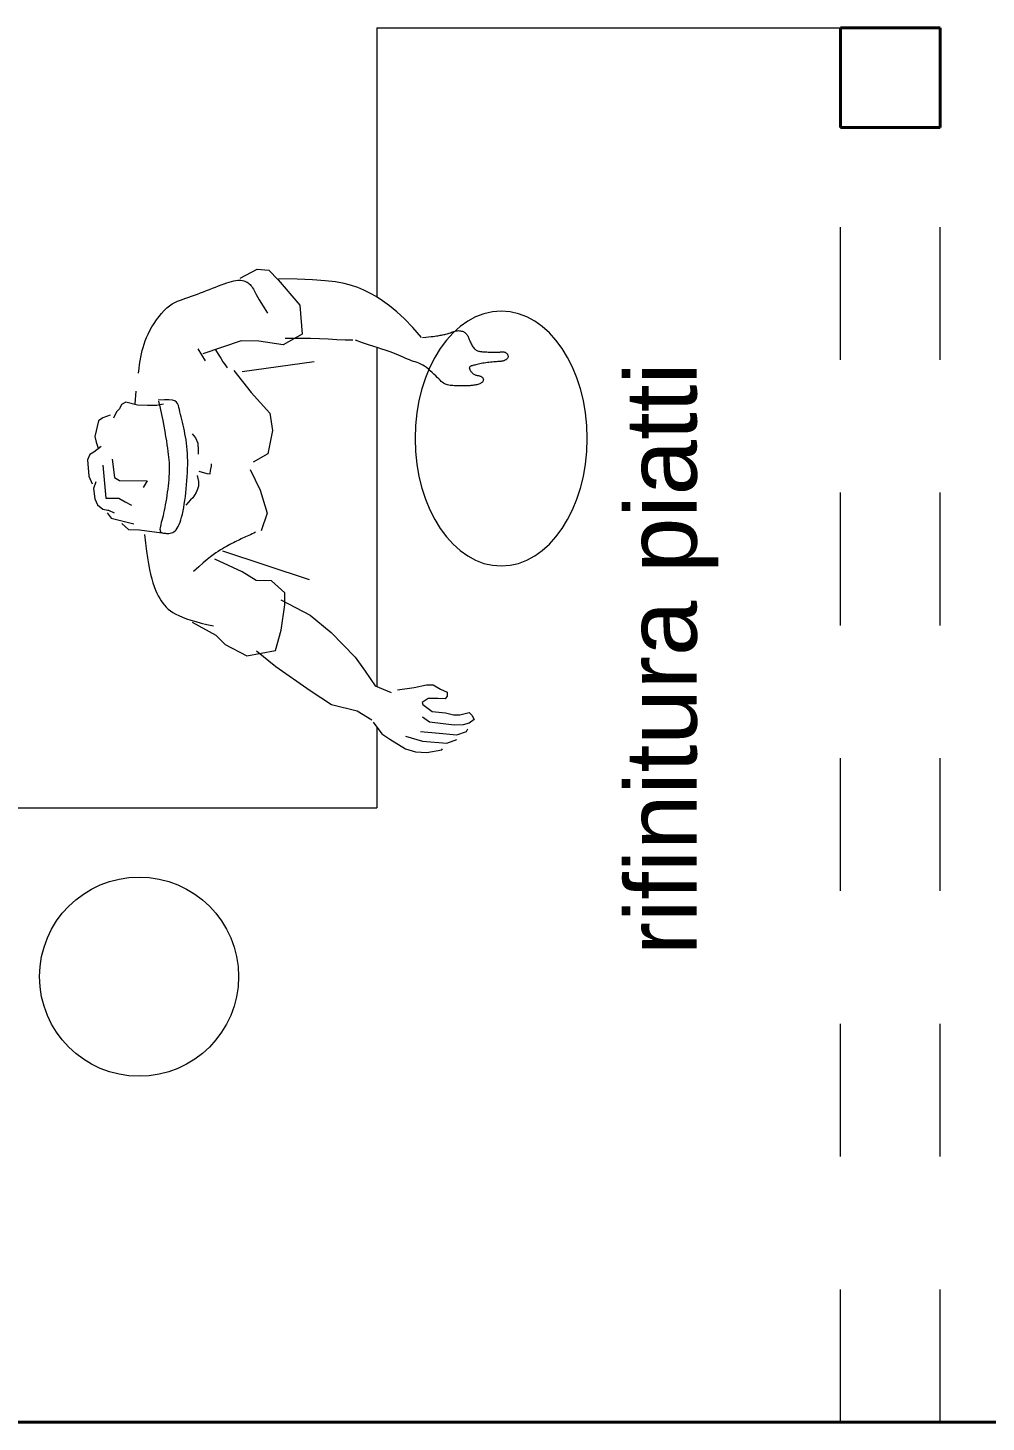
# Model space of a CAD drawing. Header units: inches. Extents: x -2770 to 3095, y -2847 to 3009.
# Drawn here: x 44.888 to 45.61, y 110.619 to 111.669 of the extents above; entities that cross this region are included whole.
import ezdxf

# ---------------------------------------------------------------- set-up
doc = ezdxf.new("R2010")
doc.units = ezdxf.units.IN
doc.header["$LTSCALE"] = 0.1
doc.header["$MEASUREMENT"] = 0
doc.linetypes.add('HIDDEN2', pattern=[0.1875, 0.125, -0.0625])
doc.layers.add('ARREDI attrezzature - furniture', color=175, linetype='Continuous', lineweight=9)
doc.layers.add('MURATURA sezioni - section wall', color=7, linetype='Continuous', lineweight=40)
doc.layers.add('SCRITTE - txt', color=252, linetype='Continuous')
doc.styles.get("Standard").update_dxf_attribs({"font": 'Arial.ttf'})

msp = doc.modelspace()

# ---------------------------------------------------------------- linework, layer by layer
at = {"layer": 'ARREDI attrezzature - furniture'}
for p, q in [((45.15104, 111.66897), (45.15104, 111.46616)), ((45.15104, 111.66897), (45.50035, 111.66897)), ((45.04319, 111.47842), (45.04472, 111.4787)), ((45.04472, 111.4787), (45.04612, 111.47887)), ((45.04612, 111.47887), (45.0474, 111.47892)), ((45.0474, 111.47892), (45.04857, 111.47888)), ((45.04783, 111.48045), (45.06074, 111.48737)), ((45.04857, 111.47888), (45.04965, 111.47874)), ((45.04965, 111.47874), (45.05064, 111.47852)), ((45.05064, 111.47852), (45.05155, 111.47822)), ((45.06074, 111.48737), (45.06964, 111.48652)), ((45.06964, 111.48652), (45.07657, 111.47935)), ((45.07657, 111.47935), (45.09294, 111.46014)), ((45.09093, 111.4798), (45.07685, 111.48009)), ((45.10255, 111.4793), (45.09093, 111.4798)), ((45.11207, 111.47858), (45.10255, 111.4793)), ((45.11986, 111.47764), (45.11207, 111.47858)), ((45.0136, 111.46771), (45.01584, 111.46854)), ((45.01584, 111.46854), (45.01809, 111.4694)), ((45.01809, 111.4694), (45.02036, 111.47027)), ((45.02036, 111.47027), (45.02263, 111.47116)), ((45.02263, 111.47116), (45.0249, 111.47205)), ((45.0249, 111.47205), (45.02715, 111.47293)), ((45.02715, 111.47293), (45.02939, 111.4738)), ((45.02939, 111.4738), (45.03159, 111.47465)), ((45.03159, 111.47465), (45.03374, 111.47546)), ((45.03374, 111.47546), (45.03582, 111.47622)), ((45.03582, 111.47622), (45.03782, 111.4769)), ((45.03782, 111.4769), (45.03973, 111.47751)), ((45.03973, 111.47751), (45.04153, 111.47802)), ((45.04153, 111.47802), (45.04319, 111.47842)), ((45.05155, 111.47822), (45.05241, 111.47784)), ((45.05241, 111.47784), (45.05322, 111.4774)), ((45.05322, 111.4774), (45.05398, 111.4769)), ((45.05398, 111.4769), (45.0547, 111.47632)), ((45.0547, 111.47632), (45.0554, 111.47566)), ((45.0554, 111.47566), (45.05606, 111.47493)), ((45.05606, 111.47493), (45.0567, 111.47411)), ((45.0567, 111.47411), (45.05733, 111.4732)), ((45.05733, 111.4732), (45.05794, 111.4722)), ((45.05794, 111.4722), (45.05856, 111.47109)), ((45.05856, 111.47109), (45.05925, 111.4698)), ((45.05925, 111.4698), (45.06007, 111.46826)), ((45.06007, 111.46826), (45.06108, 111.4664)), ((45.12628, 111.47646), (45.11986, 111.47764)), ((45.13171, 111.47504), (45.12628, 111.47646)), ((45.1365, 111.47337), (45.13171, 111.47504)), ((45.14103, 111.47143), (45.1365, 111.47337)), ((45.14561, 111.46922), (45.14103, 111.47143)), ((45.15033, 111.46661), (45.14561, 111.46922)), ((44.99074, 111.45615), (44.99275, 111.45807)), ((44.99275, 111.45807), (44.99476, 111.45969)), ((44.99476, 111.45969), (44.99678, 111.46105)), ((44.99678, 111.46105), (44.9988, 111.46219)), ((44.9988, 111.46219), (45.00083, 111.46315)), ((45.00083, 111.46315), (45.00288, 111.46399)), ((45.00288, 111.46399), (45.00496, 111.46474)), ((45.00496, 111.46474), (45.00707, 111.46545)), ((45.00707, 111.46545), (45.00921, 111.46616)), ((45.00921, 111.46616), (45.01139, 111.46692)), ((45.01139, 111.46692), (45.0136, 111.46771)), ((45.06108, 111.4664), (45.06237, 111.46412)), ((45.06237, 111.46412), (45.06401, 111.46137)), ((45.06401, 111.46137), (45.06605, 111.45805)), ((45.06605, 111.45805), (45.06857, 111.4541)), ((45.09294, 111.46014), (45.09456, 111.43831)), ((45.15526, 111.46349), (45.15033, 111.46661)), ((45.16043, 111.45973), (45.15526, 111.46349)), ((45.1659, 111.45522), (45.16043, 111.45973)), ((44.98315, 111.44642), (44.98493, 111.44906)), ((44.98493, 111.44906), (44.98681, 111.4516)), ((44.98681, 111.4516), (44.98875, 111.45398)), ((44.98875, 111.45398), (44.99074, 111.45615)), ((45.17171, 111.44982), (45.1659, 111.45522)), ((45.17792, 111.44343), (45.17171, 111.44982)), ((44.97744, 111.43579), (44.97861, 111.43836)), ((44.97861, 111.43836), (44.97996, 111.44102)), ((44.97996, 111.44102), (44.98149, 111.44372)), ((44.98149, 111.44372), (44.98315, 111.44642)), ((45.09456, 111.43831), (45.08043, 111.43028)), ((45.18457, 111.43591), (45.17792, 111.44343)), ((45.19179, 111.43645), (45.19335, 111.43663)), ((45.19335, 111.43663), (45.1947, 111.43681)), ((45.1947, 111.43681), (45.19586, 111.43699)), ((45.19586, 111.43699), (45.19689, 111.43717)), ((45.19689, 111.43717), (45.19784, 111.43733)), ((45.19784, 111.43733), (45.19874, 111.43749)), ((45.19874, 111.43749), (45.19962, 111.43765)), ((45.19962, 111.43765), (45.20047, 111.43781)), ((45.20047, 111.43781), (45.20131, 111.43798)), ((45.20131, 111.43798), (45.20213, 111.43816)), ((45.20213, 111.43816), (45.20296, 111.43836)), ((45.20296, 111.43836), (45.20379, 111.43858)), ((45.20379, 111.43858), (45.20463, 111.43883)), ((45.20463, 111.43883), (45.20548, 111.43912)), ((45.20548, 111.43912), (45.20635, 111.43942)), ((45.20635, 111.43942), (45.20723, 111.43973)), ((45.20723, 111.43973), (45.20811, 111.44004)), ((45.20811, 111.44004), (45.20899, 111.44032)), ((45.20899, 111.44032), (45.20986, 111.44057)), ((45.20986, 111.44057), (45.21073, 111.44076)), ((45.21073, 111.44076), (45.21158, 111.44089)), ((45.21158, 111.44089), (45.21242, 111.44095)), ((45.21242, 111.44095), (45.21323, 111.44093)), ((45.21323, 111.44093), (45.21401, 111.44084)), ((45.21401, 111.44084), (45.21476, 111.44069)), ((45.21476, 111.44069), (45.21547, 111.44048)), ((45.21547, 111.44048), (45.21613, 111.44021)), ((45.21613, 111.44021), (45.21675, 111.43989)), ((45.21675, 111.43989), (45.2173, 111.43952)), ((45.2173, 111.43952), (45.2178, 111.43911)), ((45.2178, 111.43911), (45.21824, 111.43865)), ((45.21824, 111.43865), (45.21864, 111.43815)), ((45.21864, 111.43815), (45.21901, 111.43761)), ((45.21901, 111.43761), (45.21935, 111.43702)), ((45.21935, 111.43702), (45.21967, 111.43638)), ((44.97421, 111.42595), (44.97484, 111.42839)), ((44.97484, 111.42839), (44.97557, 111.43083)), ((44.97557, 111.43083), (44.97643, 111.43328)), ((44.97643, 111.43328), (44.97744, 111.43579)), ((45.016, 111.42716), (45.02156, 111.41833)), ((45.0486, 111.43328), (45.01973, 111.42338)), ((45.02935, 111.42643), (45.0314, 111.4232)), ((45.06197, 111.43312), (45.0486, 111.43328)), ((45.08043, 111.43028), (45.06197, 111.43312)), ((45.08795, 111.43515), (45.08183, 111.43493)), ((45.09438, 111.43516), (45.08795, 111.43515)), ((45.101, 111.43501), (45.09438, 111.43516)), ((45.10768, 111.43475), (45.101, 111.43501)), ((45.11431, 111.43444), (45.10768, 111.43475)), ((45.12077, 111.43414), (45.11431, 111.43444)), ((45.12695, 111.43389), (45.12077, 111.43414)), ((45.13271, 111.43375), (45.12695, 111.43389)), ((45.14016, 111.43187), (45.13487, 111.43372)), ((45.1447, 111.43034), (45.14016, 111.43187)), ((45.14859, 111.42907), (45.1447, 111.43034)), ((45.15192, 111.42801), (45.14859, 111.42907)), ((45.15104, 111.42829), (45.15104, 111.17291)), ((45.15479, 111.42711), (45.15192, 111.42801)), ((45.1573, 111.42632), (45.15479, 111.42711)), ((45.15954, 111.42559), (45.1573, 111.42632)), ((45.18524, 111.4359), (45.18778, 111.43608)), ((45.18778, 111.43608), (45.18994, 111.43626)), ((45.18994, 111.43626), (45.19179, 111.43645)), ((45.21967, 111.43638), (45.21998, 111.4357)), ((45.21998, 111.4357), (45.22028, 111.43498)), ((45.22028, 111.43498), (45.2206, 111.43421)), ((45.2206, 111.43421), (45.22093, 111.43341)), ((45.22093, 111.43341), (45.22126, 111.43259)), ((45.22126, 111.43259), (45.22162, 111.43177)), ((45.22162, 111.43177), (45.22199, 111.43096)), ((45.22199, 111.43096), (45.22238, 111.43018)), ((45.22238, 111.43018), (45.22279, 111.42944)), ((45.22279, 111.42944), (45.22322, 111.42876)), ((45.22322, 111.42876), (45.22368, 111.42815)), ((45.22368, 111.42815), (45.22417, 111.42761)), ((45.22417, 111.42761), (45.22467, 111.42713)), ((45.22467, 111.42713), (45.22519, 111.42672)), ((45.22519, 111.42672), (45.22573, 111.42636)), ((45.22573, 111.42636), (45.22628, 111.42606)), ((45.22628, 111.42606), (45.22683, 111.42581)), ((44.97178, 111.41247), (44.97223, 111.41556)), ((44.97223, 111.41556), (44.97268, 111.41832)), ((44.97268, 111.41832), (44.97315, 111.42094)), ((44.97315, 111.42094), (44.97365, 111.42347)), ((44.97365, 111.42347), (44.97421, 111.42595)), ((45.0314, 111.4232), (45.03328, 111.42025)), ((45.03328, 111.42025), (45.03501, 111.41756)), ((45.03501, 111.41756), (45.03662, 111.41511)), ((45.0494, 111.4103), (45.10376, 111.41765)), ((45.1616, 111.42487), (45.15954, 111.42559)), ((45.16357, 111.42411), (45.1616, 111.42487)), ((45.16546, 111.42331), (45.16357, 111.42411)), ((45.16729, 111.42251), (45.16546, 111.42331)), ((45.16904, 111.42171), (45.16729, 111.42251)), ((45.17074, 111.42093), (45.16904, 111.42171)), ((45.17238, 111.42018), (45.17074, 111.42093)), ((45.17396, 111.41949), (45.17238, 111.42018)), ((45.1755, 111.41887), (45.17396, 111.41949)), ((45.17699, 111.41833), (45.1755, 111.41887)), ((45.17844, 111.41785), (45.17699, 111.41833)), ((45.17987, 111.41739), (45.17844, 111.41785)), ((45.18127, 111.41691), (45.17987, 111.41739)), ((45.18267, 111.41639), (45.18127, 111.41691)), ((45.18407, 111.41579), (45.18267, 111.41639)), ((45.18547, 111.41508), (45.18407, 111.41579)), ((45.2275, 111.4157), (45.22653, 111.41549)), ((45.22683, 111.42581), (45.22739, 111.4256)), ((45.22739, 111.4256), (45.22796, 111.42544)), ((45.22852, 111.41593), (45.2275, 111.4157)), ((45.22796, 111.42544), (45.22854, 111.42532)), ((45.22959, 111.41615), (45.22852, 111.41593)), ((45.22854, 111.42532), (45.22914, 111.42522)), ((45.22914, 111.42522), (45.22978, 111.42515)), ((45.23069, 111.41637), (45.22959, 111.41615)), ((45.22978, 111.42515), (45.23046, 111.4251)), ((45.23046, 111.4251), (45.23119, 111.42506)), ((45.23183, 111.41658), (45.23069, 111.41637)), ((45.23119, 111.42506), (45.232, 111.42502)), ((45.233, 111.41677), (45.23183, 111.41658)), ((45.232, 111.42502), (45.23287, 111.42498)), ((45.23287, 111.42498), (45.23383, 111.42493)), ((45.23419, 111.41695), (45.233, 111.41677)), ((45.23383, 111.42493), (45.23486, 111.42487)), ((45.2354, 111.41709), (45.23419, 111.41695)), ((45.23486, 111.42487), (45.23592, 111.42482)), ((45.2366, 111.41722), (45.2354, 111.41709)), ((45.23592, 111.42482), (45.23701, 111.42476)), ((45.23779, 111.41732), (45.2366, 111.41722)), ((45.23701, 111.42476), (45.23809, 111.42472)), ((45.23895, 111.41741), (45.23779, 111.41732)), ((45.23809, 111.42472), (45.23916, 111.42469)), ((45.24006, 111.41749), (45.23895, 111.41741)), ((45.23916, 111.42469), (45.24018, 111.42468)), ((45.2411, 111.41756), (45.24006, 111.41749)), ((45.24018, 111.42468), (45.24113, 111.42469)), ((45.24207, 111.41762), (45.2411, 111.41756)), ((45.24113, 111.42469), (45.242, 111.42473)), ((45.242, 111.42473), (45.24278, 111.42478)), ((45.24293, 111.41768), (45.24207, 111.41762)), ((45.24278, 111.42478), (45.2435, 111.42484)), ((45.24369, 111.41774), (45.24293, 111.41768)), ((45.2435, 111.42484), (45.24415, 111.42491)), ((45.24435, 111.41781), (45.24369, 111.41774)), ((45.24415, 111.42491), (45.24474, 111.42497)), ((45.24492, 111.41788), (45.24435, 111.41781)), ((45.24474, 111.42497), (45.24529, 111.42501)), ((45.24543, 111.41796), (45.24492, 111.41788)), ((45.24529, 111.42501), (45.24579, 111.42502)), ((45.24588, 111.41806), (45.24543, 111.41796)), ((45.24579, 111.42502), (45.24626, 111.425)), ((45.2463, 111.41817), (45.24588, 111.41806)), ((45.24626, 111.425), (45.2467, 111.42494)), ((45.24669, 111.41831), (45.2463, 111.41817)), ((45.24708, 111.41847), (45.24669, 111.41831)), ((45.2467, 111.42494), (45.24712, 111.42484)), ((45.24747, 111.41865), (45.24708, 111.41847)), ((45.24712, 111.42484), (45.24751, 111.42469)), ((45.24787, 111.41886), (45.24747, 111.41865)), ((45.24751, 111.42469), (45.24787, 111.42451)), ((45.24787, 111.42451), (45.24821, 111.4243)), ((45.24825, 111.41909), (45.24787, 111.41886)), ((45.24821, 111.4243), (45.24852, 111.42406)), ((45.24861, 111.41934), (45.24825, 111.41909)), ((45.24852, 111.42406), (45.2488, 111.42378)), ((45.24894, 111.41962), (45.24861, 111.41934)), ((45.2488, 111.42378), (45.24905, 111.42347)), ((45.24923, 111.41992), (45.24894, 111.41962)), ((45.24905, 111.42347), (45.24928, 111.42315)), ((45.24947, 111.42024), (45.24923, 111.41992)), ((45.24928, 111.42315), (45.24947, 111.4228)), ((45.24947, 111.4228), (45.24963, 111.42243)), ((45.24965, 111.42058), (45.24947, 111.42024)), ((45.24963, 111.42243), (45.24974, 111.42206)), ((45.24976, 111.42093), (45.24965, 111.42058)), ((45.24974, 111.42206), (45.2498, 111.42168)), ((45.24981, 111.4213), (45.24976, 111.42093)), ((45.2498, 111.42168), (45.24981, 111.4213)), ((44.97132, 111.40884), (44.97178, 111.41247)), ((45.03662, 111.41511), (45.03812, 111.41289)), ((45.04327, 111.41091), (45.0562, 111.39435)), ((45.18689, 111.41423), (45.18547, 111.41508)), ((45.18833, 111.41321), (45.18689, 111.41423)), ((45.18978, 111.41205), (45.18833, 111.41321)), ((45.19122, 111.4108), (45.18978, 111.41205)), ((45.19262, 111.4095), (45.19122, 111.4108)), ((45.19398, 111.40818), (45.19262, 111.4095)), ((45.19527, 111.40689), (45.19398, 111.40818)), ((45.19647, 111.40567), (45.19527, 111.40689)), ((45.19757, 111.40456), (45.19647, 111.40567)), ((45.22063, 111.41322), (45.22059, 111.41291)), ((45.22059, 111.41291), (45.22062, 111.41259)), ((45.22062, 111.41259), (45.22072, 111.41224)), ((45.22075, 111.4135), (45.22063, 111.41322)), ((45.22072, 111.41224), (45.22086, 111.41188)), ((45.22095, 111.41375), (45.22075, 111.4135)), ((45.22086, 111.41188), (45.22105, 111.4115)), ((45.22124, 111.41398), (45.22095, 111.41375)), ((45.22105, 111.4115), (45.22128, 111.41111)), ((45.22163, 111.41419), (45.22124, 111.41398)), ((45.22128, 111.41111), (45.22153, 111.4107)), ((45.22153, 111.4107), (45.22181, 111.4103)), ((45.2221, 111.41438), (45.22163, 111.41419)), ((45.22181, 111.4103), (45.22212, 111.40989)), ((45.22265, 111.41456), (45.2221, 111.41438)), ((45.22212, 111.40989), (45.22245, 111.40949)), ((45.22245, 111.40949), (45.22281, 111.40912)), ((45.22329, 111.41473), (45.22265, 111.41456)), ((45.22281, 111.40912), (45.2232, 111.40876)), ((45.2232, 111.40876), (45.22361, 111.40844)), ((45.224, 111.41491), (45.22329, 111.41473)), ((45.22361, 111.40844), (45.22405, 111.40815)), ((45.22478, 111.41509), (45.224, 111.41491)), ((45.22405, 111.40815), (45.22452, 111.40792)), ((45.22452, 111.40792), (45.225, 111.40771)), ((45.22562, 111.41528), (45.22478, 111.41509)), ((45.225, 111.40771), (45.2255, 111.40755)), ((45.2255, 111.40755), (45.226, 111.4074)), ((45.22653, 111.41549), (45.22562, 111.41528)), ((45.226, 111.4074), (45.2265, 111.40728)), ((45.2265, 111.40728), (45.227, 111.40717)), ((45.227, 111.40717), (45.22749, 111.40707)), ((45.22749, 111.40707), (45.22795, 111.40696)), ((45.22795, 111.40696), (45.22839, 111.40684)), ((45.22839, 111.40684), (45.22881, 111.40671)), ((45.22881, 111.40671), (45.2292, 111.40657)), ((45.2292, 111.40657), (45.22955, 111.4064)), ((45.22955, 111.4064), (45.22988, 111.40621)), ((45.22988, 111.40621), (45.23018, 111.40599)), ((45.23018, 111.40599), (45.23045, 111.40573)), ((45.23045, 111.40573), (45.23068, 111.40543)), ((45.23068, 111.40543), (45.23088, 111.4051)), ((45.23088, 111.4051), (45.23103, 111.40472)), ((44.96892, 111.38575), (44.96949, 111.3954)), ((45.19856, 111.4036), (45.19757, 111.40456)), ((45.19945, 111.40278), (45.19856, 111.4036)), ((45.20026, 111.40208), (45.19945, 111.40278)), ((45.20103, 111.4015), (45.20026, 111.40208)), ((45.20179, 111.40102), (45.20103, 111.4015)), ((45.20254, 111.40063), (45.20179, 111.40102)), ((45.20333, 111.40032), (45.20254, 111.40063)), ((45.20418, 111.40007), (45.20333, 111.40032)), ((45.2051, 111.39988), (45.20418, 111.40007)), ((45.20609, 111.39973), (45.2051, 111.39988)), ((45.20713, 111.39961), (45.20609, 111.39973)), ((45.2082, 111.39953), (45.20713, 111.39961)), ((45.20929, 111.39948), (45.2082, 111.39953)), ((45.21039, 111.39945), (45.20929, 111.39948)), ((45.21147, 111.39943), (45.21039, 111.39945)), ((45.21252, 111.39941), (45.21147, 111.39943)), ((45.21352, 111.3994), (45.21252, 111.39941)), ((45.21449, 111.39939), (45.21352, 111.3994)), ((45.21541, 111.39938), (45.21449, 111.39939)), ((45.2163, 111.39938), (45.21541, 111.39938)), ((45.21716, 111.39938), (45.2163, 111.39938)), ((45.21799, 111.39938), (45.21716, 111.39938)), ((45.2188, 111.3994), (45.21799, 111.39938)), ((45.21958, 111.39942), (45.2188, 111.3994)), ((45.22035, 111.39945), (45.21958, 111.39942)), ((45.2211, 111.39949), (45.22035, 111.39945)), ((45.22185, 111.39954), (45.2211, 111.39949)), ((45.22259, 111.39961), (45.22185, 111.39954)), ((45.22332, 111.3997), (45.22259, 111.39961)), ((45.22405, 111.39981), (45.22332, 111.3997)), ((45.22479, 111.39994), (45.22405, 111.39981)), ((45.22553, 111.40009), (45.22479, 111.39994)), ((45.22627, 111.40027), (45.22553, 111.40009)), ((45.22702, 111.40048), (45.22627, 111.40027)), ((45.22774, 111.40071), (45.22702, 111.40048)), ((45.22842, 111.40096), (45.22774, 111.40071)), ((45.22906, 111.40125), (45.22842, 111.40096)), ((45.22963, 111.40156), (45.22906, 111.40125)), ((45.23013, 111.4019), (45.22963, 111.40156)), ((45.23053, 111.40227), (45.23013, 111.4019)), ((45.23083, 111.40266), (45.23053, 111.40227)), ((45.23103, 111.40307), (45.23083, 111.40266)), ((45.23103, 111.40472), (45.23113, 111.40433)), ((45.23114, 111.40349), (45.23103, 111.40307)), ((45.23113, 111.40433), (45.23117, 111.40391)), ((45.23117, 111.40391), (45.23114, 111.40349)), ((44.95852, 111.38532), (44.957, 111.38198)), ((44.96178, 111.38714), (44.95852, 111.38532)), ((44.97053, 111.3848), (44.96178, 111.38714)), ((44.97809, 111.3847), (44.97053, 111.3848)), ((44.98511, 111.38462), (44.97809, 111.3847)), ((44.99011, 111.38568), (44.98511, 111.38462)), ((44.99082, 111.38895), (44.98623, 111.38852)), ((44.9865, 111.38777), (44.98772, 111.3826)), ((44.99433, 111.38898), (44.99082, 111.38895)), ((44.99694, 111.38866), (44.99433, 111.38898)), ((44.99878, 111.38803), (44.99694, 111.38866)), ((45.00003, 111.38712), (44.99878, 111.38803)), ((45.00084, 111.38598), (45.00003, 111.38712)), ((45.00137, 111.38463), (45.00084, 111.38598)), ((45.00177, 111.38313), (45.00137, 111.38463)), ((45.0562, 111.39435), (45.07024, 111.37885)), ((44.9445, 111.37524), (44.94123, 111.37304)), ((44.95006, 111.3774), (44.9445, 111.37524)), ((44.95481, 111.37977), (44.95259, 111.37514)), ((44.957, 111.38198), (44.95481, 111.37977)), ((44.98772, 111.3826), (44.98878, 111.37773)), ((44.98878, 111.37773), (44.98971, 111.37318)), ((45.00218, 111.3815), (45.00177, 111.38313)), ((45.00261, 111.37976), (45.00218, 111.3815)), ((45.00306, 111.37792), (45.00261, 111.37976)), ((45.00352, 111.37599), (45.00306, 111.37792)), ((45.004, 111.37399), (45.00352, 111.37599)), ((45.00448, 111.37193), (45.004, 111.37399)), ((45.07024, 111.37885), (45.07226, 111.36568)), ((44.94123, 111.37304), (44.93852, 111.36114)), ((44.98971, 111.37318), (44.99052, 111.36893)), ((44.99052, 111.36893), (44.99122, 111.36499)), ((44.99122, 111.36499), (44.99182, 111.36137)), ((45.00496, 111.36981), (45.00448, 111.37193)), ((45.00544, 111.36766), (45.00496, 111.36981)), ((45.00591, 111.36547), (45.00544, 111.36766)), ((45.00635, 111.36324), (45.00591, 111.36547)), ((45.00677, 111.36097), (45.00635, 111.36324)), ((45.01171, 111.36323), (45.01424, 111.36022)), ((45.07226, 111.36568), (45.06877, 111.34824)), ((44.94316, 111.35382), (44.9377, 111.34941)), ((44.93852, 111.36114), (44.93955, 111.35703)), ((44.93955, 111.35703), (44.94098, 111.35235)), ((44.99182, 111.36137), (44.99234, 111.35806)), ((44.99234, 111.35806), (44.99279, 111.35506)), ((44.99279, 111.35506), (44.99319, 111.35237)), ((45.00716, 111.35864), (45.00677, 111.36097)), ((45.00751, 111.35624), (45.00716, 111.35864)), ((45.00781, 111.35376), (45.00751, 111.35624)), ((45.00806, 111.35121), (45.00781, 111.35376)), ((45.01424, 111.36022), (45.01594, 111.3561)), ((45.01594, 111.3561), (45.01628, 111.35106)), ((44.93471, 111.34777), (44.93291, 111.34369)), ((44.93291, 111.34369), (44.93384, 111.33138)), ((44.9377, 111.34941), (44.93471, 111.34777)), ((44.95141, 111.34421), (44.9534, 111.3304)), ((44.99319, 111.35237), (44.99354, 111.34993)), ((44.99354, 111.34993), (44.99383, 111.34771)), ((44.99383, 111.34771), (44.99407, 111.34563)), ((44.99407, 111.34563), (44.99426, 111.34366)), ((44.99426, 111.34366), (44.99439, 111.34173)), ((45.00824, 111.34855), (45.00806, 111.35121)), ((45.00836, 111.3458), (45.00824, 111.34855)), ((45.00842, 111.34296), (45.00836, 111.3458)), ((45.00841, 111.34004), (45.00842, 111.34296)), ((45.01628, 111.35106), (45.01625, 111.34789)), ((45.06877, 111.34824), (45.05775, 111.3418)), ((44.94447, 111.33964), (44.94673, 111.31482)), ((44.9944, 111.33348), (44.99427, 111.33119)), ((44.99439, 111.34173), (44.99448, 111.33979)), ((44.99448, 111.33568), (44.9944, 111.33348)), ((44.99448, 111.33979), (44.9945, 111.33778)), ((44.9945, 111.33778), (44.99448, 111.33568)), ((45.00807, 111.33101), (45.00823, 111.33405)), ((45.00823, 111.33405), (45.00835, 111.33707)), ((45.00835, 111.33707), (45.00841, 111.34004)), ((45.01565, 111.33187), (45.01667, 111.32739)), ((45.01676, 111.33503), (45.02295, 111.33346)), ((45.02295, 111.33346), (45.02524, 111.33306)), ((45.02524, 111.33306), (45.02555, 111.33567)), ((45.02555, 111.33567), (45.0264, 111.33901)), ((45.0264, 111.33901), (45.02642, 111.34069)), ((45.0555, 111.33637), (45.06295, 111.32095)), ((44.93384, 111.33138), (44.93633, 111.32557)), ((44.93919, 111.32721), (44.93737, 111.3222)), ((44.93737, 111.3222), (44.93835, 111.31418)), ((44.9534, 111.3304), (44.95702, 111.32812)), ((44.95702, 111.32812), (44.9778, 111.32786)), ((44.9778, 111.32786), (44.97477, 111.32287)), ((44.99337, 111.32161), (44.99306, 111.3192)), ((44.99365, 111.32404), (44.99337, 111.32161)), ((44.9939, 111.32646), (44.99365, 111.32404)), ((44.99411, 111.32885), (44.9939, 111.32646)), ((44.99427, 111.33119), (44.99411, 111.32885)), ((45.00702, 111.31891), (45.00734, 111.3219)), ((45.00734, 111.3219), (45.00762, 111.32492)), ((45.00762, 111.32492), (45.00787, 111.32796)), ((45.00787, 111.32796), (45.00807, 111.33101)), ((45.01593, 111.32162), (45.01481, 111.31902)), ((45.01663, 111.32385), (45.01593, 111.32162)), ((45.01667, 111.32739), (45.01663, 111.32385)), ((44.93835, 111.31418), (44.94046, 111.30987)), ((44.94673, 111.31482), (44.95658, 111.3147)), ((44.95658, 111.3147), (44.96127, 111.31203)), ((44.96127, 111.31203), (44.96597, 111.30955)), ((44.99198, 111.31214), (44.99157, 111.30988)), ((44.99236, 111.31445), (44.99198, 111.31214)), ((44.99272, 111.3168), (44.99236, 111.31445)), ((44.99306, 111.3192), (44.99272, 111.3168)), ((45.00586, 111.31037), (45.00628, 111.31313)), ((45.00628, 111.31313), (45.00667, 111.31598)), ((45.00667, 111.31598), (45.00702, 111.31891)), ((45.01043, 111.31367), (45.007, 111.30943)), ((45.0122, 111.31514), (45.01043, 111.31367)), ((45.01481, 111.31902), (45.0122, 111.31514)), ((45.06295, 111.32095), (45.06823, 111.30341)), ((44.94046, 111.30987), (44.94447, 111.30646)), ((44.94447, 111.30646), (44.94837, 111.30567)), ((44.94767, 111.30381), (44.95087, 111.29986)), ((44.94837, 111.30567), (44.94878, 111.30566)), ((44.94878, 111.30566), (44.95307, 111.30375)), ((44.98983, 111.30162), (44.98938, 111.29979)), ((44.99028, 111.30355), (44.98983, 111.30162)), ((44.99072, 111.30558), (44.99028, 111.30355)), ((44.99116, 111.30769), (44.99072, 111.30558)), ((44.99157, 111.30988), (44.99116, 111.30769)), ((45.00327, 111.29855), (45.00385, 111.30059)), ((45.00385, 111.30059), (45.0044, 111.30281)), ((45.0044, 111.30281), (45.00492, 111.30519)), ((45.00492, 111.30519), (45.00541, 111.30771)), ((45.00541, 111.30771), (45.00586, 111.31037)), ((45.06823, 111.30341), (45.06367, 111.29032)), ((44.95087, 111.29986), (44.96796, 111.29555)), ((44.95878, 111.29566), (44.96386, 111.29131)), ((44.96386, 111.29131), (44.97222, 111.29084)), ((44.97222, 111.29084), (44.98893, 111.28877)), ((44.98766, 111.29254), (44.98755, 111.29153)), ((44.98755, 111.29153), (44.98756, 111.29068)), ((44.98756, 111.29068), (44.9877, 111.29001)), ((44.98787, 111.29371), (44.98766, 111.29254)), ((44.9877, 111.29001), (44.98797, 111.28949)), ((44.98817, 111.29503), (44.98787, 111.29371)), ((44.98853, 111.29649), (44.98817, 111.29503)), ((44.98894, 111.29808), (44.98853, 111.29649)), ((44.98938, 111.29979), (44.98894, 111.29808)), ((44.99806, 111.28948), (44.99894, 111.29017)), ((44.99894, 111.29017), (44.99977, 111.29107)), ((44.99977, 111.29107), (45.00055, 111.29218)), ((45.00055, 111.29218), (45.00129, 111.29348)), ((45.00129, 111.29348), (45.00199, 111.29499)), ((45.00199, 111.29499), (45.00265, 111.29667)), ((45.00265, 111.29667), (45.00327, 111.29855)), ((44.97581, 111.28746), (44.97654, 111.28079)), ((44.97654, 111.28079), (44.97728, 111.27495)), ((44.98797, 111.28949), (44.98836, 111.2891)), ((44.98836, 111.2891), (44.98885, 111.28882)), ((44.98885, 111.28882), (44.98943, 111.28863)), ((44.98943, 111.28863), (44.9901, 111.28851)), ((44.9901, 111.28851), (44.99084, 111.28843)), ((44.99084, 111.28843), (44.99165, 111.28837)), ((44.99165, 111.28837), (44.99251, 111.28831)), ((44.99251, 111.28831), (44.99341, 111.28829)), ((44.99341, 111.28829), (44.99433, 111.28831)), ((44.99433, 111.28831), (44.99528, 111.28842)), ((44.99528, 111.28842), (44.99622, 111.28863)), ((44.99622, 111.28863), (44.99715, 111.28898)), ((44.99715, 111.28898), (44.99806, 111.28948)), ((45.03893, 111.27923), (45.03753, 111.27845)), ((45.04028, 111.27995), (45.03893, 111.27923)), ((45.04158, 111.28063), (45.04028, 111.27995)), ((45.04284, 111.28127), (45.04158, 111.28063)), ((45.04406, 111.28188), (45.04284, 111.28127)), ((45.04524, 111.28246), (45.04406, 111.28188)), ((45.04639, 111.28301), (45.04524, 111.28246)), ((45.04752, 111.28355), (45.04639, 111.28301)), ((45.04863, 111.28407), (45.04752, 111.28355)), ((45.04975, 111.28459), (45.04863, 111.28407)), ((45.05089, 111.28511), (45.04975, 111.28459)), ((45.05204, 111.28564), (45.05089, 111.28511)), ((45.05322, 111.28618), (45.05204, 111.28564)), ((45.05445, 111.28673), (45.05322, 111.28618)), ((45.0557, 111.2873), (45.05445, 111.28673)), ((45.05697, 111.28788), (45.0557, 111.2873)), ((45.05823, 111.28848), (45.05697, 111.28788)), ((45.05948, 111.2891), (45.05823, 111.28848)), ((44.97728, 111.27495), (44.97803, 111.26981)), ((44.97803, 111.26981), (44.9788, 111.26526)), ((45.02301, 111.2685), (45.02011, 111.26606)), ((45.02552, 111.27052), (45.02301, 111.2685)), ((45.02771, 111.27219), (45.02552, 111.27052)), ((45.02965, 111.27357), (45.02771, 111.27219)), ((45.04934, 111.2592), (45.02894, 111.26895)), ((45.03139, 111.27475), (45.02965, 111.27357)), ((45.03302, 111.27578), (45.03139, 111.27475)), ((45.03458, 111.27674), (45.03302, 111.27578)), ((45.03608, 111.27763), (45.03458, 111.27674)), ((45.10013, 111.25331), (45.03493, 111.27479)), ((45.03753, 111.27845), (45.03608, 111.27763)), ((44.9788, 111.26526), (44.9796, 111.26118)), ((44.9796, 111.26118), (44.98044, 111.25747)), ((45.01677, 111.26313), (45.0129, 111.25964)), ((45.02011, 111.26606), (45.01677, 111.26313)), ((45.06006, 111.25273), (45.04934, 111.2592)), ((44.98044, 111.25747), (44.98133, 111.25408)), ((44.98133, 111.25408), (44.98225, 111.251)), ((44.98225, 111.251), (44.98321, 111.24818)), ((44.98321, 111.24818), (44.98421, 111.24562)), ((45.07153, 111.25259), (45.06006, 111.25273)), ((45.08168, 111.24352), (45.07153, 111.25259)), ((44.98421, 111.24562), (44.98523, 111.24328)), ((44.98523, 111.24328), (44.98628, 111.24114)), ((44.98628, 111.24114), (44.98736, 111.23917)), ((44.98736, 111.23917), (44.98847, 111.23736)), ((44.98847, 111.23736), (44.98963, 111.23567)), ((45.07865, 111.23815), (45.10078, 111.2267)), ((45.08157, 111.23458), (45.08168, 111.24352)), ((44.98963, 111.23567), (44.99088, 111.23411)), ((44.99088, 111.23411), (44.99223, 111.23264)), ((44.99223, 111.23264), (44.99374, 111.23126)), ((44.99374, 111.23126), (44.99542, 111.22996)), ((44.99542, 111.22996), (44.99731, 111.22871)), ((44.99731, 111.22871), (44.99944, 111.2275)), ((44.99944, 111.2275), (45.00183, 111.22632)), ((45.07877, 111.21541), (45.08157, 111.23458)), ((45.10078, 111.2267), (45.11641, 111.21365)), ((45.00183, 111.22632), (45.00451, 111.22517)), ((45.00451, 111.22517), (45.0075, 111.22403)), ((45.0075, 111.22403), (45.01082, 111.22292)), ((45.01082, 111.22292), (45.01449, 111.22183)), ((45.01189, 111.22145), (45.02959, 111.21154)), ((45.01449, 111.22183), (45.01852, 111.22075)), ((45.01852, 111.22075), (45.02295, 111.21969)), ((45.02295, 111.21969), (45.02779, 111.21864)), ((45.02959, 111.21154), (45.03653, 111.20456)), ((45.07467, 111.20018), (45.07877, 111.21541)), ((45.11641, 111.21365), (45.13455, 111.19516)), ((45.03653, 111.20456), (45.05302, 111.19597)), ((45.05302, 111.19597), (45.07467, 111.20018)), ((45.07493, 111.18769), (45.06036, 111.19961)), ((45.13455, 111.19516), (45.14211, 111.18445)), ((45.10062, 111.16967), (45.07493, 111.18769)), ((45.14211, 111.18445), (45.14954, 111.17355)), ((45.17908, 111.17225), (45.18829, 111.17419)), ((45.18829, 111.17419), (45.19341, 111.17413)), ((45.19341, 111.17413), (45.19891, 111.17089)), ((45.11683, 111.15922), (45.10062, 111.16967)), ((45.14954, 111.17355), (45.16176, 111.16837)), ((45.16637, 111.17036), (45.17908, 111.17225)), ((45.18965, 111.16392), (45.18502, 111.161)), ((45.1968, 111.16384), (45.18965, 111.16392)), ((45.20233, 111.16377), (45.1968, 111.16384)), ((45.19891, 111.17089), (45.20401, 111.16878)), ((45.20398, 111.1658), (45.20233, 111.16377)), ((45.20401, 111.16878), (45.20398, 111.1658)), ((45.13608, 111.15451), (45.11683, 111.15922)), ((45.1472, 111.14767), (45.13608, 111.15451)), ((45.18502, 111.161), (45.18554, 111.1595)), ((45.18554, 111.1595), (45.19263, 111.1542)), ((45.19263, 111.1542), (45.20274, 111.15314)), ((45.20274, 111.15314), (45.2088, 111.15158)), ((45.21339, 111.15152), (45.22057, 111.15348)), ((45.22057, 111.15348), (45.22256, 111.15141)), ((45.14826, 111.14616), (45.15476, 111.13733)), ((45.19051, 111.14621), (45.18542, 111.14981)), ((45.20924, 111.14393), (45.19051, 111.14621)), ((45.2088, 111.15158), (45.21339, 111.15152)), ((45.21586, 111.14422), (45.20924, 111.14393)), ((45.22047, 111.14528), (45.21586, 111.14422)), ((45.22415, 111.14822), (45.22047, 111.14528)), ((45.22256, 111.15141), (45.22415, 111.14822)), ((45.15104, 111.14239), (45.15104, 111.08147)), ((45.15476, 111.13733), (45.16079, 111.13334)), ((45.16079, 111.13334), (45.17244, 111.12593)), ((45.17256, 111.13562), (45.18521, 111.13192)), ((45.18381, 111.13902), (45.19797, 111.13792)), ((45.19797, 111.13792), (45.21118, 111.13664)), ((45.20354, 111.13021), (45.21114, 111.1331)), ((45.21118, 111.13664), (45.21837, 111.13916)), ((45.21837, 111.13916), (45.21947, 111.1412)), ((45.17244, 111.12593), (45.17998, 111.12378)), ((45.17998, 111.12378), (45.18861, 111.12331)), ((45.18521, 111.13192), (45.20354, 111.13021)), ((45.18861, 111.12331), (45.19984, 111.12522)), ((45.19984, 111.12522), (45.20039, 111.12615)), ((44.7493, 111.08147), (45.15104, 111.08147))]:
    msp.add_line(p, q, dxfattribs=at)
at = {"layer": 'ARREDI attrezzature - furniture', "linetype": 'HIDDEN2', "ltscale": 0.6}
for p, q in [((45.50035, 110.61897), (45.50035, 111.59397)), ((45.57535, 110.61897), (45.57535, 111.59397))]:
    msp.add_line(p, q, dxfattribs=at)
at = {"layer": 'ARREDI attrezzature - furniture'}
msp.add_circle((44.97179, 110.95446), 0.075, dxfattribs=at)
at = {"layer": 'ARREDI attrezzature - furniture', "extrusion": (0, 0, -1)}
msp.add_ellipse((45.24461, 111.3597), major_axis=(0, -0.09595), ratio=0.6763006, dxfattribs=at)
at = {"layer": 'MURATURA sezioni - section wall'}
for p, q in [((45.57535, 111.66897), (45.50035, 111.66897)), ((45.50035, 111.59397), (45.50035, 111.66897)), ((45.57535, 111.59397), (45.57535, 111.66897)), ((45.57535, 111.59397), (45.50035, 111.59397)), ((42.03471, 110.61897), (47.50969, 110.61897))]:
    msp.add_line(p, q, dxfattribs=at)

# ---------------------------------------------------------------- texts
at = {"layer": 'SCRITTE - txt'}
msp.add_text('rifinitura piatti', height=0.0537347, rotation=90, dxfattribs=at).set_placement((45.39193, 110.97069))

doc.saveas('drawing.dxf')
